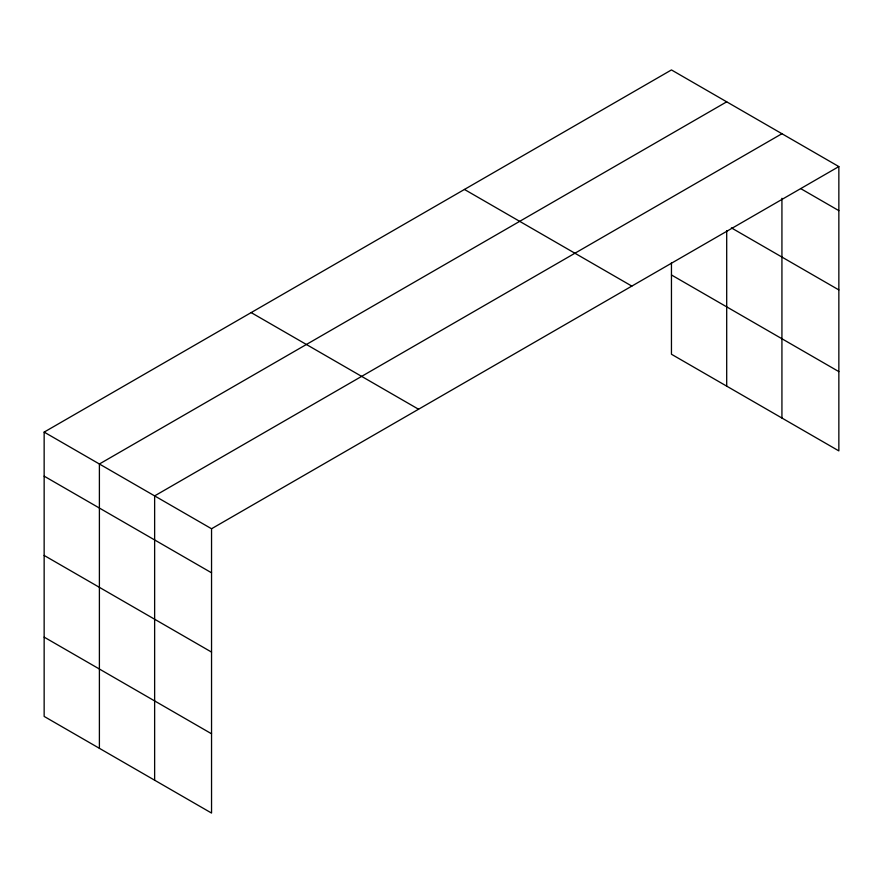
<?xml version="1.0" encoding="UTF-8"?>
<svg xmlns="http://www.w3.org/2000/svg" width="883" height="883" viewBox="0 0 883 883"><rect width="100%" height="100%" fill="white"/><g stroke="black" fill="none" stroke-linecap="round" stroke-linejoin="round"><path stroke-width="1.32" d="M44.15 432.107L211.545 528.751L211.545 813.066L44.15 716.422L44.15 432.107L671.455 69.934L838.85 166.578L838.85 450.893L671.455 354.249L671.455 262.715M726.698 101.832L99.393 463.994L99.393 748.309M781.93 133.719L154.635 495.893L154.635 780.208M211.545 528.751L838.85 166.578M800.903 188.73L838.85 210.64M731.389 227.88L838.85 289.922M671.455 274.966L838.85 371.611M464.447 189.448L631.842 286.103M251.158 312.593L418.553 409.237M44.15 476.158L211.545 572.802M44.15 555.44L211.545 652.095M44.15 637.129L211.545 733.784M781.93 198.278L781.93 418.034M726.698 230.618L726.698 386.136"/></g></svg>
